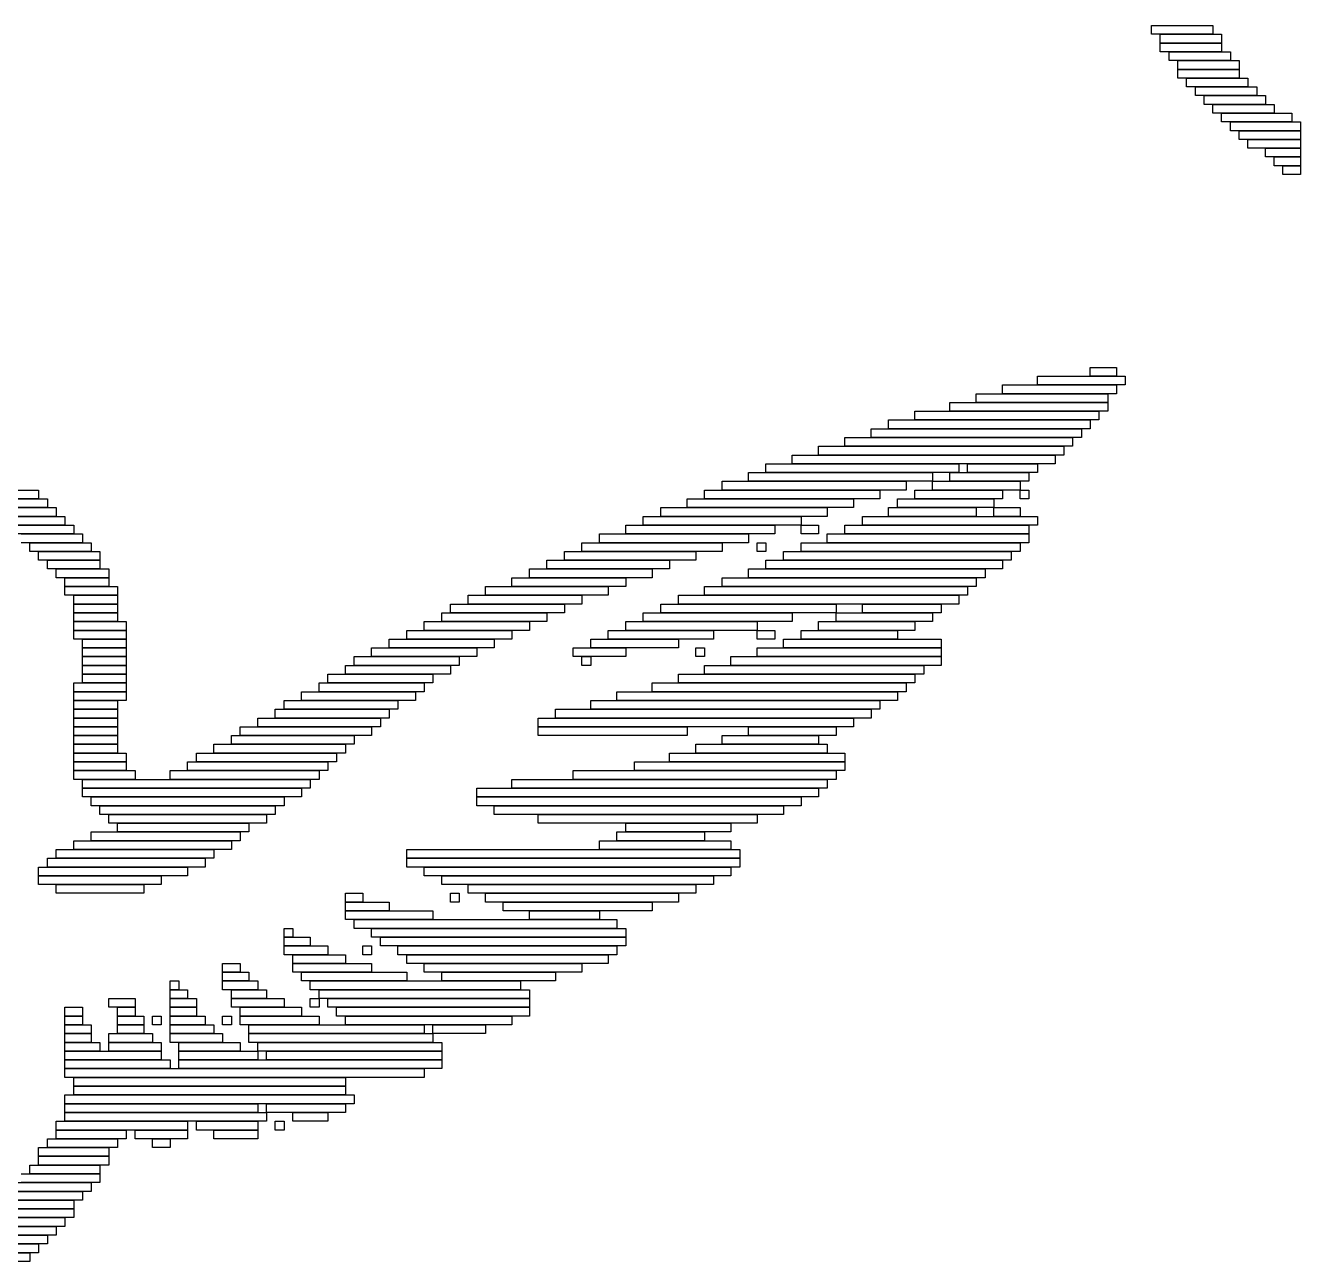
# Model space of a CAD drawing. Extents: x 380 to 643, y 432 to 612.
# Drawn here: x 497.5 to 643, y 471 to 612 of the extents above; entities that cross this region are included whole.
import ezdxf

# ---------------------------------------------------------------- set-up
doc = ezdxf.new("R2010")
doc.units = 0

msp = doc.modelspace()

# ---------------------------------------------------------------- linework, layer by layer
for p, q in [((626, 612), (633, 612)), ((626, 611), (626, 612)), ((633, 612), (633, 611)), ((633, 611), (626, 611)), ((627, 611), (634, 611)), ((627, 610), (627, 611)), ((634, 610), (627, 610)), ((627, 610), (634, 610)), ((627, 609), (627, 610)), ((634, 611), (634, 610)), ((634, 610), (634, 609)), ((634, 609), (627, 609)), ((628, 609), (635, 609)), ((628, 608), (628, 609)), ((635, 609), (635, 608)), ((635, 608), (628, 608)), ((629, 608), (636, 608)), ((629, 607), (629, 608)), ((636, 607), (629, 607)), ((629, 607), (636, 607)), ((629, 606), (629, 607)), ((636, 608), (636, 607)), ((636, 607), (636, 606)), ((636, 606), (629, 606)), ((630, 606), (637, 606)), ((630, 605), (630, 606)), ((637, 606), (637, 605)), ((637, 605), (630, 605)), ((631, 605), (638, 605)), ((631, 604), (631, 605)), ((638, 604), (631, 604)), ((632, 604), (639, 604)), ((632, 603), (632, 604)), ((638, 605), (638, 604)), ((639, 604), (639, 603)), ((639, 603), (632, 603)), ((633, 603), (640, 603)), ((633, 602), (633, 603)), ((640, 603), (640, 602)), ((640, 602), (633, 602)), ((634, 602), (642, 602)), ((634, 601), (634, 602)), ((642, 601), (634, 601)), ((635, 601), (643, 601)), ((635, 600), (635, 601)), ((642, 602), (642, 601)), ((643, 601), (643, 600)), ((643, 600), (635, 600)), ((636, 600), (643, 600)), ((636, 599), (636, 600)), ((643, 600), (643, 599)), ((643, 599), (636, 599)), ((637, 599), (643, 599)), ((637, 598), (637, 599)), ((643, 599), (643, 598)), ((643, 598), (637, 598)), ((639, 598), (643, 598)), ((639, 597), (639, 598)), ((643, 597), (639, 597)), ((640, 597), (643, 597)), ((640, 596), (640, 597)), ((643, 598), (643, 597)), ((643, 597), (643, 596)), ((643, 596), (640, 596)), ((641, 596), (643, 596)), ((641, 595), (641, 596)), ((643, 596), (643, 595)), ((643, 595), (641, 595)), ((613, 572), (623, 572)), ((613, 571), (613, 572)), ((619, 573), (622, 573)), ((619, 572), (619, 573)), ((622, 572), (619, 572)), ((622, 573), (622, 572)), ((623, 572), (623, 571)), ((609, 571), (622, 571)), ((609, 570), (609, 571)), ((623, 571), (613, 571)), ((622, 571), (622, 570)), ((603, 569), (621, 569)), ((603, 568), (603, 569)), ((606, 570), (621, 570)), ((606, 569), (606, 570)), ((621, 569), (606, 569)), ((622, 570), (609, 570)), ((621, 570), (621, 569)), ((621, 569), (621, 568)), ((599, 568), (620, 568)), ((599, 567), (599, 568)), ((621, 568), (603, 568)), ((620, 568), (620, 567)), ((594, 566), (618, 566)), ((594, 565), (594, 566)), ((596, 567), (619, 567)), ((596, 566), (596, 567)), ((619, 566), (596, 566)), ((620, 567), (599, 567)), ((618, 566), (618, 565)), ((619, 567), (619, 566)), ((591, 565), (617, 565)), ((591, 564), (591, 565)), ((618, 565), (594, 565)), ((617, 565), (617, 564)), ((588, 564), (616, 564)), ((588, 563), (588, 564)), ((617, 564), (591, 564)), ((616, 564), (616, 563)), ((582, 562), (604, 562)), ((582, 561), (582, 562)), ((585, 563), (615, 563)), ((585, 562), (585, 563)), ((615, 562), (585, 562)), ((616, 563), (588, 563)), ((604, 562), (604, 561)), ((605, 562), (613, 562)), ((605, 561), (605, 562)), ((613, 562), (613, 561)), ((615, 563), (615, 562)), ((580, 561), (601, 561)), ((580, 560), (580, 561)), ((604, 561), (582, 561)), ((601, 561), (601, 560)), ((603, 561), (612, 561)), ((603, 560), (603, 561)), ((613, 561), (605, 561)), ((612, 561), (612, 560)), ((481, 559), (499, 559)), ((499, 559), (499, 558)), ((575, 559), (595, 559)), ((575, 558), (575, 559)), ((577, 560), (598, 560)), ((577, 559), (577, 560)), ((598, 559), (577, 559)), ((601, 560), (580, 560)), ((595, 559), (595, 558)), ((598, 560), (598, 559)), ((599, 559), (609, 559)), ((599, 558), (599, 559)), ((601, 560), (611, 560)), ((601, 559), (601, 560)), ((611, 559), (601, 559)), ((612, 560), (603, 560)), ((609, 559), (609, 558)), ((611, 560), (611, 559)), ((611, 559), (612, 559)), ((611, 558), (611, 559)), ((612, 559), (612, 558)), ((499, 558), (481, 558)), ((484, 558), (500, 558)), ((500, 558), (500, 557)), ((573, 558), (592, 558)), ((573, 557), (573, 558)), ((595, 558), (575, 558)), ((592, 558), (592, 557)), ((597, 558), (608, 558)), ((597, 557), (597, 558)), ((609, 558), (599, 558)), ((608, 558), (608, 557)), ((612, 558), (611, 558)), ((500, 557), (484, 557)), ((490, 557), (501, 557)), ((501, 556), (490, 556)), ((494, 556), (502, 556)), ((501, 557), (501, 556)), ((502, 556), (502, 555)), ((568, 556), (586, 556)), ((568, 555), (568, 556)), ((570, 557), (589, 557)), ((570, 556), (570, 557)), ((589, 556), (570, 556)), ((592, 557), (573, 557)), ((586, 556), (586, 555)), ((589, 557), (589, 556)), ((593, 556), (613, 556)), ((593, 555), (593, 556)), ((596, 557), (606, 557)), ((596, 556), (596, 557)), ((606, 556), (596, 556)), ((608, 557), (597, 557)), ((606, 557), (606, 556)), ((608, 557), (611, 557)), ((608, 556), (608, 557)), ((611, 556), (608, 556)), ((611, 557), (611, 556)), ((613, 556), (613, 555)), ((502, 555), (494, 555)), ((496, 555), (503, 555)), ((503, 555), (503, 554)), ((566, 555), (583, 555)), ((566, 554), (566, 555)), ((586, 555), (568, 555)), ((583, 555), (583, 554)), ((586, 555), (588, 555)), ((586, 554), (586, 555)), ((588, 555), (588, 554)), ((591, 555), (612, 555)), ((591, 554), (591, 555)), ((613, 555), (593, 555)), ((612, 555), (612, 554)), ((503, 554), (496, 554)), ((497, 554), (504, 554)), ((504, 553), (497, 553)), ((498, 553), (505, 553)), ((498, 552), (498, 553)), ((504, 554), (504, 553)), ((505, 553), (505, 552)), ((561, 553), (577, 553)), ((561, 552), (561, 553)), ((563, 554), (580, 554)), ((563, 553), (563, 554)), ((580, 553), (563, 553)), ((583, 554), (566, 554)), ((577, 553), (577, 552)), ((580, 554), (580, 553)), ((581, 553), (582, 553)), ((581, 552), (581, 553)), ((582, 553), (582, 552)), ((588, 554), (586, 554)), ((586, 553), (611, 553)), ((586, 552), (586, 553)), ((589, 554), (612, 554)), ((589, 553), (589, 554)), ((612, 553), (589, 553)), ((612, 554), (591, 554)), ((611, 553), (611, 552)), ((612, 554), (612, 553)), ((505, 552), (498, 552)), ((499, 552), (506, 552)), ((499, 551), (499, 552)), ((506, 552), (506, 551)), ((559, 552), (574, 552)), ((559, 551), (559, 552)), ((577, 552), (561, 552)), ((574, 552), (574, 551)), ((582, 552), (581, 552)), ((584, 552), (610, 552)), ((584, 551), (584, 552)), ((611, 552), (586, 552)), ((610, 552), (610, 551)), ((506, 551), (499, 551)), ((500, 551), (506, 551)), ((500, 550), (500, 551)), ((506, 550), (500, 550)), ((501, 550), (507, 550)), ((501, 549), (501, 550)), ((506, 551), (506, 550)), ((507, 550), (507, 549)), ((555, 550), (569, 550)), ((555, 549), (555, 550)), ((557, 551), (571, 551)), ((557, 550), (557, 551)), ((571, 550), (557, 550)), ((574, 551), (559, 551)), ((569, 550), (569, 549)), ((571, 551), (571, 550)), ((580, 550), (607, 550)), ((580, 549), (580, 550)), ((582, 551), (609, 551)), ((582, 550), (582, 551)), ((609, 550), (582, 550)), ((610, 551), (584, 551)), ((607, 550), (607, 549)), ((609, 551), (609, 550)), ((507, 549), (501, 549)), ((502, 549), (507, 549)), ((502, 548), (502, 549)), ((507, 549), (507, 548)), ((553, 549), (566, 549)), ((553, 548), (553, 549)), ((569, 549), (555, 549)), ((566, 549), (566, 548)), ((577, 549), (606, 549)), ((577, 548), (577, 549)), ((607, 549), (580, 549)), ((606, 549), (606, 548)), ((507, 548), (502, 548)), ((502, 548), (508, 548)), ((502, 547), (502, 548)), ((508, 548), (508, 547)), ((550, 548), (564, 548)), ((550, 547), (550, 548)), ((566, 548), (553, 548)), ((564, 548), (564, 547)), ((575, 548), (605, 548)), ((575, 547), (575, 548)), ((606, 548), (577, 548)), ((605, 548), (605, 547)), ((508, 547), (502, 547)), ((503, 547), (508, 547)), ((503, 546), (503, 547)), ((508, 546), (503, 546)), ((503, 546), (508, 546)), ((503, 545), (503, 546)), ((508, 547), (508, 546)), ((508, 546), (508, 545)), ((546, 546), (559, 546)), ((546, 545), (546, 546)), ((548, 547), (561, 547)), ((548, 546), (548, 547)), ((561, 546), (548, 546)), ((564, 547), (550, 547)), ((559, 546), (559, 545)), ((561, 547), (561, 546)), ((570, 546), (590, 546)), ((570, 545), (570, 546)), ((572, 547), (604, 547)), ((572, 546), (572, 547)), ((604, 546), (572, 546)), ((605, 547), (575, 547)), ((590, 546), (590, 545)), ((593, 546), (602, 546)), ((593, 545), (593, 546)), ((602, 546), (602, 545)), ((604, 547), (604, 546)), ((508, 545), (503, 545)), ((503, 545), (508, 545)), ((503, 544), (503, 545)), ((508, 545), (508, 544)), ((545, 545), (557, 545)), ((545, 544), (545, 545)), ((559, 545), (546, 545)), ((557, 545), (557, 544)), ((568, 545), (585, 545)), ((568, 544), (568, 545)), ((590, 545), (570, 545)), ((585, 545), (585, 544)), ((590, 545), (601, 545)), ((590, 544), (590, 545)), ((602, 545), (593, 545)), ((601, 545), (601, 544)), ((508, 544), (503, 544)), ((503, 544), (509, 544)), ((503, 543), (503, 544)), ((509, 543), (503, 543)), ((503, 543), (509, 543)), ((503, 542), (503, 543)), ((509, 544), (509, 543)), ((509, 543), (509, 542)), ((541, 543), (553, 543)), ((541, 542), (541, 543)), ((543, 544), (555, 544)), ((543, 543), (543, 544)), ((555, 543), (543, 543)), ((557, 544), (545, 544)), ((553, 543), (553, 542)), ((555, 544), (555, 543)), ((564, 543), (576, 543)), ((564, 542), (564, 543)), ((566, 544), (581, 544)), ((566, 543), (566, 544)), ((581, 543), (566, 543)), ((585, 544), (568, 544)), ((576, 543), (576, 542)), ((581, 544), (581, 543)), ((581, 543), (583, 543)), ((581, 542), (581, 543)), ((583, 543), (583, 542)), ((586, 543), (597, 543)), ((586, 542), (586, 543)), ((588, 544), (599, 544)), ((588, 543), (588, 544)), ((599, 543), (588, 543)), ((601, 544), (590, 544)), ((597, 543), (597, 542)), ((599, 544), (599, 543)), ((509, 542), (503, 542)), ((504, 542), (509, 542)), ((504, 541), (504, 542)), ((509, 542), (509, 541)), ((539, 542), (551, 542)), ((539, 541), (539, 542)), ((553, 542), (541, 542)), ((551, 542), (551, 541)), ((562, 542), (572, 542)), ((562, 541), (562, 542)), ((576, 542), (564, 542)), ((572, 542), (572, 541)), ((583, 542), (581, 542)), ((584, 542), (602, 542)), ((584, 541), (584, 542)), ((597, 542), (586, 542)), ((602, 542), (602, 541)), ((509, 541), (504, 541)), ((504, 541), (509, 541)), ((504, 540), (504, 541)), ((509, 540), (504, 540)), ((504, 540), (509, 540)), ((504, 539), (504, 540)), ((509, 541), (509, 540)), ((509, 540), (509, 539)), ((535, 540), (547, 540)), ((535, 539), (535, 540)), ((537, 541), (549, 541)), ((537, 540), (537, 541)), ((549, 540), (537, 540)), ((551, 541), (539, 541)), ((547, 540), (547, 539)), ((549, 541), (549, 540)), ((560, 541), (566, 541)), ((560, 540), (560, 541)), ((566, 540), (560, 540)), ((561, 540), (562, 540)), ((561, 539), (561, 540)), ((572, 541), (562, 541)), ((562, 540), (562, 539)), ((566, 541), (566, 540)), ((574, 541), (575, 541)), ((574, 540), (574, 541)), ((575, 540), (574, 540)), ((575, 541), (575, 540)), ((578, 540), (602, 540)), ((578, 539), (578, 540)), ((581, 541), (602, 541)), ((581, 540), (581, 541)), ((602, 540), (581, 540)), ((602, 541), (584, 541)), ((602, 541), (602, 540)), ((602, 540), (602, 539)), ((509, 539), (504, 539)), ((504, 539), (509, 539)), ((504, 538), (504, 539)), ((509, 539), (509, 538)), ((534, 539), (546, 539)), ((534, 538), (534, 539)), ((547, 539), (535, 539)), ((546, 539), (546, 538)), ((562, 539), (561, 539)), ((575, 539), (600, 539)), ((575, 538), (575, 539)), ((602, 539), (578, 539)), ((600, 539), (600, 538)), ((503, 537), (509, 537)), ((503, 536), (503, 537)), ((509, 538), (504, 538)), ((504, 538), (509, 538)), ((504, 537), (504, 538)), ((509, 537), (504, 537)), ((509, 538), (509, 537)), ((509, 537), (509, 536)), ((531, 537), (543, 537)), ((531, 536), (531, 537)), ((532, 538), (544, 538)), ((532, 537), (532, 538)), ((544, 537), (532, 537)), ((546, 538), (534, 538)), ((543, 537), (543, 536)), ((544, 538), (544, 537)), ((569, 537), (598, 537)), ((569, 536), (569, 537)), ((572, 538), (599, 538)), ((572, 537), (572, 538)), ((599, 537), (572, 537)), ((600, 538), (575, 538)), ((598, 537), (598, 536)), ((599, 538), (599, 537)), ((509, 536), (503, 536)), ((503, 536), (509, 536)), ((503, 535), (503, 536)), ((509, 536), (509, 535)), ((529, 536), (542, 536)), ((529, 535), (529, 536)), ((543, 536), (531, 536)), ((542, 536), (542, 535)), ((565, 536), (597, 536)), ((565, 535), (565, 536)), ((598, 536), (569, 536)), ((597, 536), (597, 535)), ((509, 535), (503, 535)), ((503, 535), (508, 535)), ((503, 534), (503, 535)), ((508, 534), (503, 534)), ((503, 534), (508, 534)), ((503, 533), (503, 534)), ((508, 535), (508, 534)), ((508, 534), (508, 533)), ((526, 534), (539, 534)), ((526, 533), (526, 534)), ((527, 535), (540, 535)), ((527, 534), (527, 535)), ((540, 534), (527, 534)), ((542, 535), (529, 535)), ((539, 534), (539, 533)), ((540, 535), (540, 534)), ((558, 534), (594, 534)), ((558, 533), (558, 534)), ((562, 535), (595, 535)), ((562, 534), (562, 535)), ((595, 534), (562, 534)), ((597, 535), (565, 535)), ((594, 534), (594, 533)), ((595, 535), (595, 534)), ((508, 533), (503, 533)), ((503, 533), (508, 533)), ((503, 532), (503, 533)), ((508, 533), (508, 532)), ((524, 533), (538, 533)), ((524, 532), (524, 533)), ((539, 533), (526, 533)), ((538, 533), (538, 532)), ((556, 533), (592, 533)), ((556, 532), (556, 533)), ((594, 533), (558, 533)), ((592, 533), (592, 532)), ((508, 532), (503, 532)), ((503, 532), (508, 532)), ((503, 531), (503, 532)), ((508, 532), (508, 531)), ((522, 532), (537, 532)), ((522, 531), (522, 532)), ((538, 532), (524, 532)), ((537, 532), (537, 531)), ((592, 532), (556, 532)), ((556, 532), (573, 532)), ((556, 531), (556, 532)), ((573, 532), (573, 531)), ((580, 532), (590, 532)), ((580, 531), (580, 532)), ((590, 532), (590, 531)), ((508, 531), (503, 531)), ((503, 531), (508, 531)), ((503, 530), (503, 531)), ((508, 530), (503, 530)), ((503, 530), (508, 530)), ((503, 529), (503, 530)), ((508, 531), (508, 530)), ((508, 530), (508, 529)), ((519, 530), (534, 530)), ((519, 529), (519, 530)), ((521, 531), (535, 531)), ((521, 530), (521, 531)), ((535, 530), (521, 530)), ((537, 531), (522, 531)), ((534, 530), (534, 529)), ((535, 531), (535, 530)), ((573, 531), (556, 531)), ((574, 530), (589, 530)), ((574, 529), (574, 530)), ((577, 531), (588, 531)), ((577, 530), (577, 531)), ((588, 530), (577, 530)), ((590, 531), (580, 531)), ((588, 531), (588, 530)), ((589, 530), (589, 529)), ((508, 529), (503, 529)), ((503, 529), (509, 529)), ((503, 528), (503, 529)), ((509, 529), (509, 528)), ((517, 529), (533, 529)), ((517, 528), (517, 529)), ((534, 529), (519, 529)), ((533, 529), (533, 528)), ((571, 529), (591, 529)), ((571, 528), (571, 529)), ((589, 529), (574, 529)), ((591, 529), (591, 528)), ((509, 528), (503, 528)), ((503, 528), (509, 528)), ((503, 527), (503, 528)), ((509, 527), (503, 527)), ((503, 527), (510, 527)), ((503, 526), (503, 527)), ((509, 528), (509, 527)), ((510, 527), (510, 526)), ((514, 527), (531, 527)), ((514, 526), (514, 527)), ((516, 528), (532, 528)), ((516, 527), (516, 528)), ((532, 527), (516, 527)), ((533, 528), (517, 528)), ((531, 527), (531, 526)), ((532, 528), (532, 527)), ((560, 527), (590, 527)), ((560, 526), (560, 527)), ((567, 528), (591, 528)), ((567, 527), (567, 528)), ((591, 527), (567, 527)), ((591, 528), (571, 528)), ((590, 527), (590, 526)), ((591, 528), (591, 527)), ((510, 526), (503, 526)), ((504, 526), (530, 526)), ((504, 525), (504, 526)), ((531, 526), (514, 526)), ((530, 526), (530, 525)), ((553, 526), (589, 526)), ((553, 525), (553, 526)), ((590, 526), (560, 526)), ((589, 526), (589, 525)), ((530, 525), (504, 525)), ((504, 525), (529, 525)), ((504, 524), (504, 525)), ((529, 524), (504, 524)), ((505, 524), (527, 524)), ((505, 523), (505, 524)), ((527, 524), (527, 523)), ((529, 525), (529, 524)), ((549, 525), (588, 525)), ((549, 524), (549, 525)), ((588, 524), (549, 524)), ((549, 524), (586, 524)), ((549, 523), (549, 524)), ((589, 525), (553, 525)), ((586, 524), (586, 523)), ((588, 525), (588, 524)), ((527, 523), (505, 523)), ((506, 523), (526, 523)), ((506, 522), (506, 523)), ((526, 523), (526, 522)), ((586, 523), (549, 523)), ((551, 523), (584, 523)), ((551, 522), (551, 523)), ((584, 523), (584, 522)), ((526, 522), (506, 522)), ((507, 522), (525, 522)), ((507, 521), (507, 522)), ((525, 521), (507, 521)), ((508, 521), (523, 521)), ((508, 520), (508, 521)), ((523, 521), (523, 520)), ((525, 522), (525, 521)), ((584, 522), (551, 522)), ((556, 522), (581, 522)), ((556, 521), (556, 522)), ((581, 521), (556, 521)), ((566, 521), (578, 521)), ((566, 520), (566, 521)), ((578, 521), (578, 520)), ((581, 522), (581, 521)), ((505, 520), (522, 520)), ((505, 519), (505, 520)), ((523, 520), (508, 520)), ((522, 520), (522, 519)), ((565, 520), (575, 520)), ((565, 519), (565, 520)), ((578, 520), (566, 520)), ((575, 520), (575, 519)), ((501, 518), (519, 518)), ((501, 517), (501, 518)), ((503, 519), (521, 519)), ((503, 518), (503, 519)), ((521, 518), (503, 518)), ((522, 519), (505, 519)), ((519, 518), (519, 517)), ((521, 519), (521, 518)), ((541, 518), (579, 518)), ((541, 517), (541, 518)), ((563, 519), (578, 519)), ((563, 518), (563, 519)), ((578, 518), (563, 518)), ((575, 519), (565, 519)), ((578, 519), (578, 518)), ((579, 518), (579, 517)), ((500, 517), (518, 517)), ((500, 516), (500, 517)), ((519, 517), (501, 517)), ((518, 517), (518, 516)), ((579, 517), (541, 517)), ((541, 517), (579, 517)), ((541, 516), (541, 517)), ((579, 517), (579, 516)), ((499, 516), (516, 516)), ((499, 515), (499, 516)), ((518, 516), (500, 516)), ((516, 516), (516, 515)), ((579, 516), (541, 516)), ((543, 516), (578, 516)), ((543, 515), (543, 516)), ((578, 516), (578, 515)), ((516, 515), (499, 515)), ((499, 515), (513, 515)), ((499, 514), (499, 515)), ((513, 514), (499, 514)), ((501, 514), (511, 514)), ((501, 513), (501, 514)), ((511, 514), (511, 513)), ((513, 515), (513, 514)), ((578, 515), (543, 515)), ((545, 515), (576, 515)), ((545, 514), (545, 515)), ((576, 514), (545, 514)), ((548, 514), (574, 514)), ((548, 513), (548, 514)), ((574, 514), (574, 513)), ((576, 515), (576, 514)), ((511, 513), (501, 513)), ((534, 513), (536, 513)), ((534, 512), (534, 513)), ((536, 513), (536, 512)), ((546, 513), (547, 513)), ((546, 512), (546, 513)), ((547, 513), (547, 512)), ((574, 513), (548, 513)), ((550, 513), (572, 513)), ((550, 512), (550, 513)), ((572, 513), (572, 512)), ((536, 512), (534, 512)), ((534, 512), (539, 512)), ((534, 511), (534, 512)), ((539, 511), (534, 511)), ((534, 511), (544, 511)), ((534, 510), (534, 511)), ((539, 512), (539, 511)), ((544, 511), (544, 510)), ((547, 512), (546, 512)), ((572, 512), (550, 512)), ((552, 512), (569, 512)), ((552, 511), (552, 512)), ((569, 511), (552, 511)), ((555, 511), (563, 511)), ((555, 510), (555, 511)), ((563, 511), (563, 510)), ((569, 512), (569, 511)), ((544, 510), (534, 510)), ((535, 510), (565, 510)), ((535, 509), (535, 510)), ((563, 510), (555, 510)), ((565, 510), (565, 509)), ((527, 509), (528, 509)), ((527, 508), (527, 509)), ((528, 508), (527, 508)), ((527, 508), (530, 508)), ((527, 507), (527, 508)), ((528, 509), (528, 508)), ((530, 508), (530, 507)), ((565, 509), (535, 509)), ((537, 509), (566, 509)), ((537, 508), (537, 509)), ((566, 508), (537, 508)), ((538, 508), (566, 508)), ((538, 507), (538, 508)), ((566, 509), (566, 508)), ((566, 508), (566, 507)), ((530, 507), (527, 507)), ((527, 507), (532, 507)), ((527, 506), (527, 507)), ((532, 507), (532, 506)), ((536, 507), (537, 507)), ((536, 506), (536, 507)), ((537, 507), (537, 506)), ((566, 507), (538, 507)), ((540, 507), (565, 507)), ((540, 506), (540, 507)), ((565, 507), (565, 506)), ((520, 505), (522, 505)), ((520, 504), (520, 505)), ((522, 505), (522, 504)), ((532, 506), (527, 506)), ((528, 506), (534, 506)), ((528, 505), (528, 506)), ((534, 505), (528, 505)), ((528, 505), (537, 505)), ((528, 504), (528, 505)), ((534, 506), (534, 505)), ((537, 506), (536, 506)), ((537, 505), (537, 504)), ((565, 506), (540, 506)), ((541, 506), (564, 506)), ((541, 505), (541, 506)), ((564, 505), (541, 505)), ((543, 505), (561, 505)), ((543, 504), (543, 505)), ((561, 505), (561, 504)), ((564, 506), (564, 505)), ((522, 504), (520, 504)), ((520, 504), (523, 504)), ((520, 503), (520, 504)), ((523, 504), (523, 503)), ((537, 504), (528, 504)), ((529, 504), (541, 504)), ((529, 503), (529, 504)), ((541, 504), (541, 503)), ((561, 504), (543, 504)), ((545, 504), (558, 504)), ((545, 503), (545, 504)), ((558, 504), (558, 503)), ((514, 503), (515, 503)), ((514, 502), (514, 503)), ((515, 502), (514, 502)), ((514, 502), (516, 502)), ((514, 501), (514, 502)), ((515, 503), (515, 502)), ((516, 502), (516, 501)), ((523, 503), (520, 503)), ((520, 503), (524, 503)), ((520, 502), (520, 503)), ((524, 502), (520, 502)), ((521, 502), (525, 502)), ((521, 501), (521, 502)), ((524, 503), (524, 502)), ((525, 502), (525, 501)), ((541, 503), (529, 503)), ((530, 503), (554, 503)), ((530, 502), (530, 503)), ((554, 502), (530, 502)), ((531, 502), (555, 502)), ((531, 501), (531, 502)), ((558, 503), (545, 503)), ((554, 503), (554, 502)), ((555, 502), (555, 501)), ((507, 501), (510, 501)), ((507, 500), (507, 501)), ((510, 501), (510, 500)), ((516, 501), (514, 501)), ((514, 501), (517, 501)), ((514, 500), (514, 501)), ((517, 501), (517, 500)), ((525, 501), (521, 501)), ((521, 501), (527, 501)), ((521, 500), (521, 501)), ((527, 501), (527, 500)), ((530, 501), (531, 501)), ((530, 500), (530, 501)), ((555, 501), (531, 501)), ((531, 501), (531, 500)), ((532, 501), (555, 501)), ((532, 500), (532, 501)), ((555, 501), (555, 500)), ((502, 500), (504, 500)), ((502, 499), (502, 500)), ((504, 500), (504, 499)), ((510, 500), (507, 500)), ((508, 500), (510, 500)), ((508, 499), (508, 500)), ((510, 500), (510, 499)), ((517, 500), (514, 500)), ((514, 500), (517, 500)), ((514, 499), (514, 500)), ((517, 500), (517, 499)), ((527, 500), (521, 500)), ((522, 500), (529, 500)), ((522, 499), (522, 500)), ((529, 500), (529, 499)), ((531, 500), (530, 500)), ((555, 500), (532, 500)), ((533, 500), (555, 500)), ((533, 499), (533, 500)), ((555, 500), (555, 499)), ((504, 499), (502, 499)), ((502, 499), (504, 499)), ((502, 498), (502, 499)), ((504, 498), (502, 498)), ((502, 498), (505, 498)), ((502, 497), (502, 498)), ((504, 499), (504, 498)), ((505, 498), (505, 497)), ((510, 499), (508, 499)), ((508, 499), (511, 499)), ((508, 498), (508, 499)), ((511, 498), (508, 498)), ((508, 498), (511, 498)), ((508, 497), (508, 498)), ((511, 499), (511, 498)), ((511, 498), (511, 497)), ((512, 499), (513, 499)), ((512, 498), (512, 499)), ((513, 498), (512, 498)), ((513, 499), (513, 498)), ((517, 499), (514, 499)), ((514, 499), (518, 499)), ((514, 498), (514, 499)), ((518, 498), (514, 498)), ((514, 498), (519, 498)), ((514, 497), (514, 498)), ((518, 499), (518, 498)), ((519, 498), (519, 497)), ((520, 499), (521, 499)), ((520, 498), (520, 499)), ((521, 498), (520, 498)), ((521, 499), (521, 498)), ((529, 499), (522, 499)), ((522, 499), (531, 499)), ((522, 498), (522, 499)), ((531, 498), (522, 498)), ((523, 498), (543, 498)), ((523, 497), (523, 498)), ((531, 499), (531, 498)), ((555, 499), (533, 499)), ((534, 499), (553, 499)), ((534, 498), (534, 499)), ((553, 498), (534, 498)), ((543, 498), (543, 497)), ((544, 498), (550, 498)), ((544, 497), (544, 498)), ((550, 498), (550, 497)), ((553, 499), (553, 498)), ((505, 497), (502, 497)), ((502, 497), (505, 497)), ((502, 496), (502, 497)), ((505, 497), (505, 496)), ((507, 497), (512, 497)), ((507, 496), (507, 497)), ((511, 497), (508, 497)), ((512, 497), (512, 496)), ((519, 497), (514, 497)), ((514, 497), (520, 497)), ((514, 496), (514, 497)), ((520, 497), (520, 496)), ((543, 497), (523, 497)), ((523, 497), (544, 497)), ((523, 496), (523, 497)), ((550, 497), (544, 497)), ((544, 497), (544, 496)), ((505, 496), (502, 496)), ((502, 496), (506, 496)), ((502, 495), (502, 496)), ((506, 495), (502, 495)), ((502, 495), (513, 495)), ((502, 494), (502, 495)), ((506, 496), (506, 495)), ((512, 496), (507, 496)), ((507, 496), (513, 496)), ((507, 495), (507, 496)), ((513, 495), (507, 495)), ((513, 496), (513, 495)), ((513, 495), (513, 494)), ((520, 496), (514, 496)), ((515, 496), (522, 496)), ((515, 495), (515, 496)), ((522, 495), (515, 495)), ((515, 495), (524, 495)), ((515, 494), (515, 495)), ((522, 496), (522, 495)), ((544, 496), (523, 496)), ((524, 496), (545, 496)), ((524, 495), (524, 496)), ((545, 495), (524, 495)), ((524, 495), (524, 494)), ((525, 495), (545, 495)), ((525, 494), (525, 495)), ((545, 496), (545, 495)), ((545, 495), (545, 494)), ((513, 494), (502, 494)), ((502, 494), (514, 494)), ((502, 493), (502, 494)), ((514, 494), (514, 493)), ((524, 494), (515, 494)), ((515, 494), (545, 494)), ((515, 493), (515, 494)), ((545, 494), (525, 494)), ((545, 494), (545, 493)), ((514, 493), (502, 493)), ((502, 493), (543, 493)), ((502, 492), (502, 493)), ((543, 492), (502, 492)), ((503, 492), (534, 492)), ((503, 491), (503, 492)), ((545, 493), (515, 493)), ((534, 492), (534, 491)), ((543, 493), (543, 492)), ((534, 491), (503, 491)), ((503, 491), (534, 491)), ((503, 490), (503, 491)), ((534, 491), (534, 490)), ((502, 490), (535, 490)), ((502, 489), (502, 490)), ((535, 489), (502, 489)), ((502, 489), (524, 489)), ((502, 488), (502, 489)), ((534, 490), (503, 490)), ((524, 489), (524, 488)), ((525, 489), (534, 489)), ((525, 488), (525, 489)), ((534, 489), (534, 488)), ((535, 490), (535, 489)), ((524, 488), (502, 488)), ((502, 488), (525, 488)), ((502, 487), (502, 488)), ((534, 488), (525, 488)), ((525, 488), (525, 487)), ((528, 488), (532, 488)), ((528, 487), (528, 488)), ((532, 488), (532, 487)), ((501, 487), (516, 487)), ((501, 486), (501, 487)), ((516, 486), (501, 486)), ((501, 486), (509, 486)), ((501, 485), (501, 486)), ((525, 487), (502, 487)), ((509, 486), (509, 485)), ((510, 486), (516, 486)), ((510, 485), (510, 486)), ((516, 487), (516, 486)), ((516, 486), (516, 485)), ((517, 487), (524, 487)), ((517, 486), (517, 487)), ((524, 486), (517, 486)), ((519, 486), (524, 486)), ((519, 485), (519, 486)), ((524, 487), (524, 486)), ((524, 486), (524, 485)), ((526, 487), (527, 487)), ((526, 486), (526, 487)), ((527, 486), (526, 486)), ((527, 487), (527, 486)), ((532, 487), (528, 487)), ((500, 485), (508, 485)), ((500, 484), (500, 485)), ((509, 485), (501, 485)), ((508, 485), (508, 484)), ((516, 485), (510, 485)), ((512, 485), (514, 485)), ((512, 484), (512, 485)), ((514, 485), (514, 484)), ((524, 485), (519, 485)), ((499, 484), (507, 484)), ((499, 483), (499, 484)), ((508, 484), (500, 484)), ((507, 484), (507, 483)), ((514, 484), (512, 484)), ((498, 482), (506, 482)), ((498, 481), (498, 482)), ((507, 483), (499, 483)), ((499, 483), (507, 483)), ((499, 482), (499, 483)), ((507, 482), (499, 482)), ((506, 482), (506, 481)), ((507, 483), (507, 482)), ((497, 481), (506, 481)), ((506, 481), (498, 481)), ((506, 481), (506, 480)), ((495, 479), (504, 479)), ((496, 480), (505, 480)), ((505, 479), (496, 479)), ((506, 480), (497, 480)), ((504, 479), (504, 478)), ((505, 480), (505, 479)), ((494, 478), (503, 478)), ((504, 478), (495, 478)), ((503, 478), (503, 477)), ((492, 476), (502, 476)), ((493, 477), (503, 477)), ((503, 476), (493, 476)), ((503, 477), (494, 477)), ((502, 476), (502, 475)), ((503, 477), (503, 476)), ((490, 475), (501, 475)), ((502, 475), (492, 475)), ((501, 475), (501, 474)), ((488, 473), (499, 473)), ((489, 474), (500, 474)), ((500, 473), (489, 473)), ((501, 474), (490, 474)), ((499, 473), (499, 472)), ((500, 474), (500, 473)), ((487, 472), (498, 472)), ((499, 472), (488, 472)), ((498, 472), (498, 471)), ((498, 471), (487, 471))]:
    msp.add_line(p, q)

doc.saveas('drawing.dxf')
